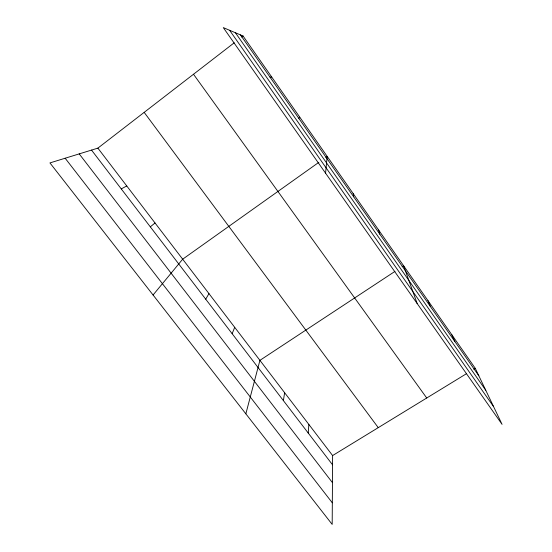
<?xml version="1.0" encoding="UTF-8"?>
<svg xmlns="http://www.w3.org/2000/svg" width="552" height="552" viewBox="0 0 552 552"><rect width="100%" height="100%" fill="white"/><g stroke="black" fill="none" stroke-linecap="round" stroke-linejoin="round"><path stroke-width="0.83" d="M97.876 148.129L332.614 455.559L332.187 524.4L49.942 162.916L97.876 148.129L234.22 42.801M308.223 433.037L308.858 424.453M325.577 173.176L327.177 156.395L325.79 157.382M283.383 400.607L284.632 392.72M245.847 413.827L259.916 360.352L394.942 271.411M232.157 333.712L234.697 327.315M205.723 299.205L208.953 293.602M153.07 294.996L182.677 259.192L318.856 162.322M298.804 118.335L299.77 117.176M150.316 226.844L155.022 222.973M241.686 37.039L243.046 35.99L475.265 368.322L502.058 424.35L223.284 27.6L243.046 35.99M402.132 266.678L403.574 265.726L417.174 303.545M332.614 455.559L466.44 373.718M473.788 369.226L475.265 368.322M121.254 188.894L126.76 185.962M269.976 77.107L271.736 77.052M65.15 158.224L332.318 502.817M79.212 153.884L332.449 482.648M91.528 150.089L332.559 464.812M144.175 112.366L378.251 427.648M193.504 74.258L426.731 398.006M240.451 34.886L478.839 375.802M235.4 32.74L485.753 390.257M229.604 30.284L493.612 406.686M451.86 334.836L454.876 341.529M427.972 300.64L430.394 306.519M378.651 230.067L379.817 234.193M353.197 193.628L353.687 196.822"/></g></svg>
